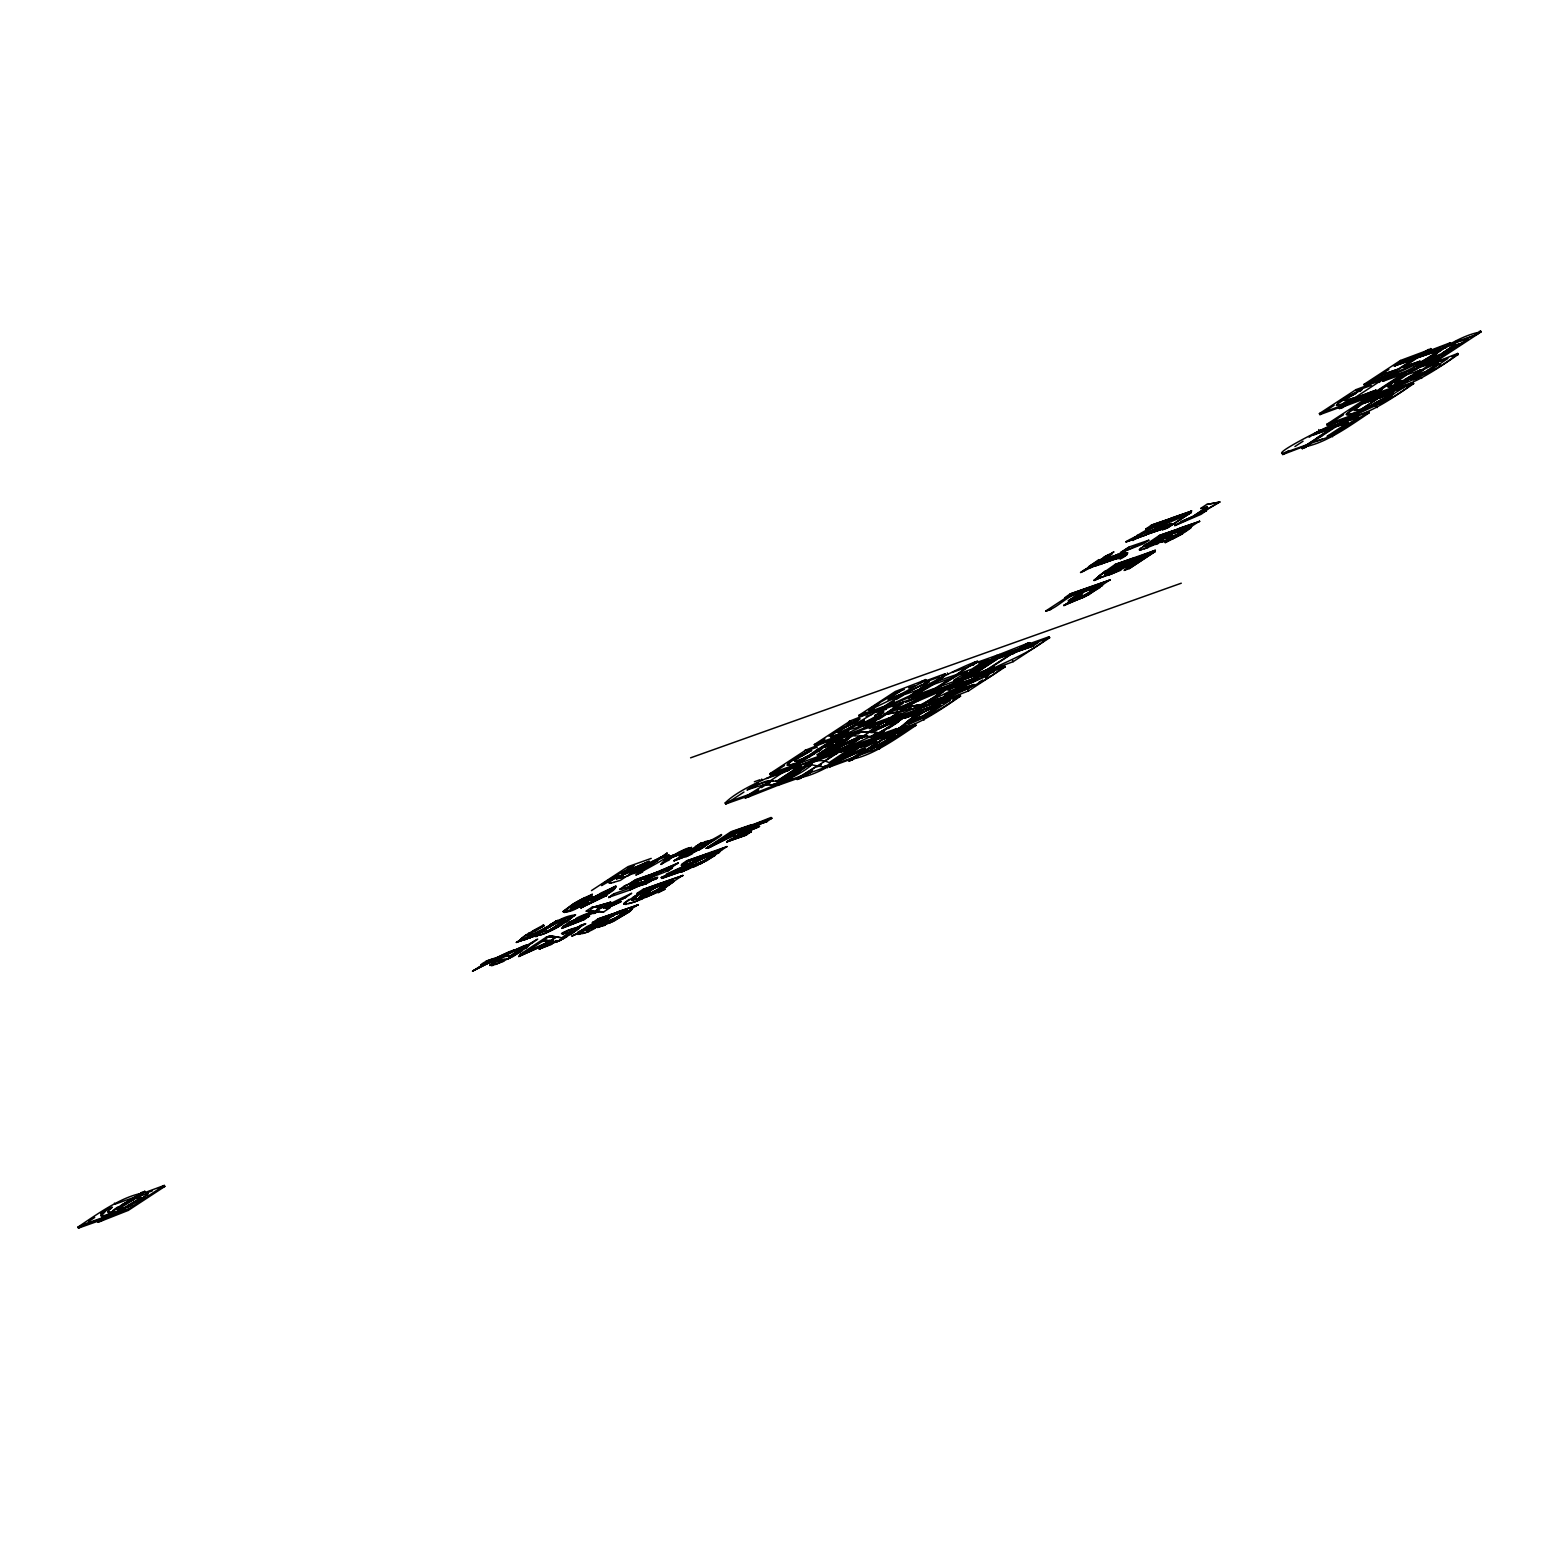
<?xml version="1.0" encoding="UTF-8"?>
<svg xmlns="http://www.w3.org/2000/svg" width="1559" height="1559" viewBox="0 0 1559 1559"><rect width="100%" height="100%" fill="white"/><g stroke="black" fill="none" stroke-linecap="round" stroke-linejoin="round"><path stroke-width="1.5" d="M661.094 864.485L670.078 857.08M623.951 913.438C623.522 912.288 611.81 923.98 605.009 923.415L608.068 919.498L595.85 927.02M1095.081 588.561L1092.196 591.563M616.331 886.72L607.464 893.97M883.7 711.508L882.823 713.281M883.68 712.307L882.102 711.313L875.164 715.289L876.216 715.6M572.289 917.569L568.84 917.062L559.72 920.336M595.48 927.02L597.993 924.078L595.596 926.611M863.9 750.035L863.335 752.023M663.121 882.336L682.9 875.534L663.121 882.336L639.268 897.302M639.19 898.042L640.32 896.25M895.918 730.197C886.097 739.668 918.894 711.04 920.395 712.385C887.87 733.061 922.616 718.641 932.068 711.859M108.214 1212.239L112.112 1211.947L113.164 1210.271M875.866 716.419L875.164 715.289M579.656 927.469L570.711 934.698M608.887 882.959L610.933 880.309M1139.434 549.918L1146.157 544.13M577.337 934.114L595.635 922.129M489.974 965.528L490.364 964.397M705.759 843.75L704.356 845.524M705.545 844.549L704.999 843.633L695.333 846.771L705.116 843.848M107.961 1211.85L108.467 1210.583M550.483 924.292L550.113 925.305L556.544 920.823L550.58 924.506M817.481 750.113L817.851 749.099L806.256 757.304L807.348 756.485M1105.662 573.303L1114.588 566.326L1155.258 550.191L1140.662 559.895M1102.817 584.703L1088.845 594.739L1063.862 605.555L1091.904 586.905L1098.296 584.878M1102.349 585.911L1102.252 584.294L1100.693 584.352M1354.381 409.588L1355.609 410.543L1361.903 408.926L1377.727 398.558L1362.956 403.567L1377.63 398.344M683.738 852.792L684.265 851.526L671.734 857.664A10.543 1.247 -27.4 0 0 668.694 860.412M1191.602 526.513L1182.346 533.919L1165.255 542.707L1183.573 531.015M1439.444 365.001L1440.087 363.968M584.82 902.856C577.629 907.533 586.281 901.16 584.352 903.908A16.077 1.91 -27.4 0 0 588.503 903.324L591.835 902.018M851.721 728.696L852.208 727.644L851.623 728.501A16.077 1.91 -27.4 0 0 855.774 727.917L866.901 723.181L882.725 713.087M564.709 911.002C568.723 914.49 583.729 904.551 589.166 900.537M564.806 911.197L564.631 912.541M117.256 1209.706L133.86 1199.592M565.332 920.317L563.734 922.226M148.086 1193.707L137.036 1202.164M147.345 1195.051L147.618 1193.2L145.825 1193.434M1098.004 577.122L1105.506 570.769M1346.372 414.382L1363.501 401.715L1413.662 383.67L1413.156 382.657L1389.965 390.9C1390.764 394.057 1396.747 387.334 1392.382 388.951L1348.535 417.676C1369.659 414.421 1394.896 396.278 1413.662 383.67M558.492 937.388L557.713 937.212M629.739 873.527L635.234 869.669M1095.996 563.656L1113.925 551.867L1090.521 565.391M567.963 911.119L563.091 911.43L573.127 903.947A19.351 2.3 -27.4 0 1 584.625 897.692L592.342 894.359L584.8 898.783A12.511 1.481 -27.4 0 0 574.433 904.532L570.828 908.079M563.189 911.625L573.244 904.142A19.351 2.3 -27.4 0 1 584.722 897.887M830.557 736.433L840.515 728.735M571.958 908.137L588.834 897.984L572.679 907.241M1088.416 567.398L1089.039 566.326M542.084 932.399L543.058 930.976L541.986 932.185L550.775 929.671L561.747 923.591M809.472 757.187L810.407 756.076M1142.377 533.431L1139.687 535.653L1140.642 536.354L1131.931 540.174L1137.329 535.244M1140.506 535.049L1140.642 536.354M838.099 732.535L841.802 729.32A12.511 1.481 -27.4 0 1 852.169 723.59L859.613 718.952L856.709 721.739M1094.223 580.006L1102.31 573.829M565.527 919.654L549.957 930.138L565.527 919.654L555.706 922.655L538.245 933.763M565.644 919.849L555.803 922.85L534.328 935.887M832.915 744.442L817.325 754.926L833.013 744.656L823.074 747.463L818.358 751.594M1160.286 541.908L1161.28 540.564L1160.364 542.435M1408.673 379.149L1409.667 377.804L1408.751 379.675M863.043 751.224L865.381 748.866L839.307 760.753L865.381 748.866M712.872 855.014L704.804 860.276M520.277 939.57L526.24 934.679M788.737 763.014L787.178 764.943L790.608 765.06M108.565 1210.778L109.987 1209.063M616.487 878.711L625.334 872.943M112.306 1211.421L117.432 1207.212M1094.145 590.198L1094.36 588.425L1086.097 590.705L1091.105 589.321M1140.779 547.95L1139.337 549.703L1140.935 550.035M681.556 854.566L679.061 857.177M679.705 856.632L683.621 852.598M1360.072 391.523L1362.313 389.107L1347.736 398.169M1182.618 532.204C1187.217 525.89 1161.611 536.842 1183.827 530.645M608.068 919.498L604.892 923.22L622.665 914.392M689.234 855.034L674.034 860.724L690.656 849.597L691.494 847.239M1415.143 375.622L1419.684 371.86M662.848 861.874L660.997 864.29L668.597 860.198A10.543 1.247 -27.4 0 1 671.617 857.469M588.932 898.179L591.582 895.509L573.303 905.019M609.277 882.082L617.871 875.71M579.285 928.365L563.247 938.849L539.278 949.022L551.944 944.228M624.321 903.304L637.553 894.379M673.546 881.556L663.296 888.552L664.894 889.234L641.821 898.919M720.122 851.643L706.89 860.587L688.396 869.006M718.504 853.377L719.81 850.415C715.581 849.187 690.091 863.608 696.386 860.003M985.775 677.97L987.49 676.45M985.873 678.165L987.899 675.554L985.502 675.378L987.295 675.417M490.481 964.592L495.119 960.773M1350.737 423.152L1345.631 427.01M572.66 906.013L574.53 904.727A12.511 1.481 -27.4 0 1 584.898 898.978L592.342 894.359M1106.111 572.543L1110.32 569.405M549.84 929.924L554.887 928.131L575.505 914.899C554.517 917.023 541.304 935.887 521.31 940.486M557.81 920.239L529.631 937.953M1089.156 566.541L1098.9 559.584M604.288 921.369L603.411 923.181M875.768 716.224L873.293 718.368M499.582 959.526L498.276 960.597A12.238 1.442 -27.4 0 0 499.211 961.416L504.902 959.526M765.664 785.405L768.217 783.436M1165.158 542.493L1180.436 533.47M1147.073 545.572L1148.184 544.364M1396.572 381.604L1395.149 383.339L1404.678 379.85L1420.6 369.814L1414.266 374.218M1395.441 382.812L1398.93 379.987M1098.939 575.875L1115.114 564.475L1134.796 557.459L1129.359 561.318M527.936 946.508L513.262 956.408L495.665 964.456M525.812 948.535L528.891 945.319A18.513 2.183 -27.4 0 0 524.038 945.865L512.385 951.068L504.804 956.31M833.558 733.315L830.85 736.959M651.954 864.446C697.165 830.343 627.575 884.148 632.311 871.676L652.071 864.66M919.44 689.448L929.067 681.439L919.44 689.448L899.582 696.269L878.574 710.066M1134.523 537.153L1131.97 539.433L1132.984 540.544M630.031 873.449C632.623 869.883 653.279 861.523 661.679 856.632M627.439 868.46C653.396 856.203 598.637 883.7 601.696 885.59C620.229 874.443 642.62 867.973 661.796 856.846M838.742 731.834L841.918 729.534A12.511 1.481 -27.4 0 1 852.266 723.785M929.164 681.634C898.51 696.795 894.067 698.432 929.067 681.439M110.104 1209.277C116.906 1204.133 101.257 1211.674 100.789 1215.085L104.745 1216.078M521.466 938.421L529.242 932.769M790.744 761.455L787.276 765.138L793.102 764.241M640.418 896.444L653.007 887.597L642.425 894.885M1391.291 383.572L1387.724 386.944L1400.878 382.773M1344.91 400.234L1347.619 397.974M821.69 748.944C817.637 752.646 785.775 769.659 791.991 767.184M594.115 897.321L591.718 899.017A9.412 1.111 -27.4 0 0 593.414 899.64L608.731 890.598L603.06 895.295L593.511 899.855A9.412 1.111 -27.4 0 1 591.816 899.231L601.053 892.976L615.863 886.233L596.883 898.939L606.665 895.47L596.785 898.744L615.863 886.233M861.503 722.109L859.087 723.824A9.412 1.111 -27.4 0 0 860.782 724.448L874.813 717.023M682.803 875.34L664.797 887.266L655.384 892.157L653.981 891.592L660.646 887.753L662.01 888.338L666.278 884.499M569.23 934.27L571.276 932.808L566.385 936.004M492.215 963.072L497.945 959.253M543.058 930.976L534.873 936.335L543.916 933.919A20.54 2.436 -27.4 0 0 558.025 927.02L570.263 919.089M566.677 921.876L572.484 916.458L560.149 919.907M629.134 899.368L624.204 903.109L623.892 904.201L626.27 904.395L623.795 904.006M664.68 888.045L673.644 881.77L673.254 880.328M534.64 931.035L544.149 925.559L529.125 934.387A13.115 1.559 -27.4 0 0 527.819 936.413L540.077 931.892L538.79 932.301M529.222 934.582L531.405 933.081M796.532 761.24L795.187 761.221A13.115 1.559 -27.4 0 1 796.493 759.175L798.676 757.674M704.259 845.329L700.244 848.213M969.912 671.598L971.627 670.117M1171.296 534.62L1166.658 538.167L1176.616 534.445M1171.413 534.815L1166.756 538.381L1169.094 538.167M1100.401 587.295L1083.914 597.039L1063.745 605.34M1416.507 374.335L1419.801 372.055M145.123 1196.63L126.961 1207.582L108.039 1214.987M767.047 784.528L770.165 782.17M650.064 891.027L647.862 892.566A9.919 1.169 -27.4 0 0 647.082 894.125L653.591 892.06M1358.591 406.431L1354.05 410.543L1357.519 410.329M1355.979 408.516L1362.956 403.567M917.452 715.815L915.23 717.354A9.919 1.169 -27.4 0 0 914.47 718.913L923.376 715.737M1185.483 531.658L1191.076 527.741L1191.057 526.065M566.755 909.599L569.912 907.163M881.01 714.451L870.935 721.018M606.587 919.791L602.943 923.084L614.382 918.621L627.556 910.3L614.168 914.821L606.704 920.005M1353.894 408.01L1346.274 414.168L1348.106 414.986L1356.116 412.726L1346.606 414.752M873.975 744.598L870.214 747.677L873.274 747.307M790.842 761.649L793.628 759.486M1099.446 575.622L1094.106 580.552L1102.778 576.694L1093.989 580.357M1148.301 544.559L1150.542 542.746M115.015 1209.141L130.118 1199.982L142.765 1194.623M1143.02 546.546L1159.389 535.458L1179.169 528.657L1159.389 535.458M101.666 1219.859L78.476 1228.102L77.95 1227.089C96.716 1214.48 121.972 1196.318 143.077 1193.083M591.485 890.579L628.024 866.648L651.214 858.405M748.885 795.753L725.695 803.996L725.169 802.982C739.804 787.899 776.031 774.726 789.789 767.963L770.068 780.903C763.696 778.896 729.787 801.053 758.161 782.715M793.453 766.541L770.263 774.804L769.737 773.79L806.276 749.84L806.783 750.853L817.325 747.112M852.208 727.644L835.078 738.284L814.831 745.592L814.305 744.578L850.824 720.648M877.97 712.19L881.634 709.793L881.108 708.78L859.399 716.399L858.873 715.386L895.392 691.455L923.669 680.581M1342.923 406.158L1319.927 414.616L1319.401 413.603L1355.921 389.672L1382.93 379.578M1427.479 351.477L1450.318 342.746L1450.825 343.76C1432.078 356.465 1407.972 373.692 1386.945 377.317L1364.476 385.424L1363.969 384.41L1400.489 360.48L1428.921 349.859M78.476 1228.102L84.556 1224.107M88.629 1221.457L94.709 1217.462M100.789 1213.467L108.916 1208.167M725.695 803.996L743.974 792.03M770.263 774.804L784.469 765.488M788.523 762.819L798.676 756.173M814.831 745.592L824.984 738.947M829.037 736.277L839.171 729.631M847.297 724.311L851.35 721.661M859.399 716.399L865.479 712.405M869.532 709.754L879.685 703.09M887.792 697.769L893.892 693.794M1319.927 414.616L1334.134 405.321M1340.214 401.326L1348.34 396.005M1364.476 385.424L1374.629 378.779M1380.728 374.784L1388.835 369.464M1394.915 365.469L1401.015 361.493L1400.489 360.48M497.769 957.284C514.977 954.186 488.747 957.401 480.718 964.885C490.559 964.495 499.835 954.985 509.598 956.505C565.664 922.265 522.577 947.716 509.501 956.31C501.745 953.309 495.996 962.76 487.986 962.215M905.233 692.839C893.171 698.646 880.367 704.785 869.065 710.397C866.005 708.488 920.765 680.991 894.827 693.248M1126.027 542.025L1145.709 535.029L1171.9 517.841L1191.68 511.04L1171.998 518.036L1145.709 535.029L1125.929 541.83C1137.407 534.133 1153.602 532.886 1164.125 522.265L1145.982 528.969L1164.125 522.265M1145.982 528.969L1151.419 525.13L1171.218 518.329L1151.419 525.13M1412.493 359.505L1394.253 365.995L1412.61 359.72L1398.209 369.152L1379.871 375.427L1374.317 379.071L1394.097 372.27L1420.385 355.277L1440.068 348.281L1420.385 355.277M1394.37 366.209L1399.807 362.37L1419.489 355.355L1428.57 349.391M516.399 942.318L536.179 935.517L516.399 942.318L555.14 922.831M1127.547 552.899L1122.032 556.524L1101.999 563.637L1122.129 556.719L1127.547 552.899C1113.009 553.601 1058.951 585.56 1089.936 566.502M1091.768 565.293L1095.47 562.877M1111.431 553.893L1097.439 561.864L1106.617 555.842L1111.528 554.088L1102.33 560.11L1117.121 554.848L1102.232 559.915L1111.684 554.283M1345.709 398.909L1349.392 396.493M516.497 942.532L521.096 939.239M1082.648 571.549L1090.033 566.716M622.509 873.508C665.771 855.696 597.428 887.149 632.642 866.609M923.474 680.367C926.455 681.205 862.205 715.445 900.011 691.397M1082.55 571.335C1093.853 564.339 1107.221 561.591 1118.037 554.205C1143.565 548.593 1105.74 566.599 1127.176 554.38M108.078 1216.039C105.7 1219.723 91.299 1224.984 101.199 1219.099M591.894 897.263L593.355 896.971L584.722 902.076M757.577 790.452C756.836 792.245 737.407 802.359 748.417 794.993M792.985 765.8L789.283 767.924L789.809 768.938M804.619 750.542L834.338 738.771L834.864 739.765M837.553 736.608L833.831 738.732L835.838 739.434M879.257 710.027L844.218 730.664M849.187 721.33L877.678 710.008L878.204 711.021M878.399 709.52L882.102 707.396M1350.25 402.086C1348.009 405.574 1332.497 411.849 1342.65 405.632M1387.666 377.161C1376.149 382.189 1393.083 375.544 1389.517 375.914M97.476 1221.223L142.551 1192.07M576.148 907.396L596.961 895.451L571.822 909.365M744.715 797.117L764.904 784.528L771.471 785.132L775.68 783.631L801.384 766.794L796.454 768.548L776.967 781.312L770.536 780.845L773.283 780.65M817.949 749.294L834.338 738.771M860.626 721.564L848.096 729.047L838.099 732.672M1095.061 566.112L1107.514 560.032L1127.644 553.094M1338.928 407.756L1350.386 400.877L1370.4 393.764L1376.032 390.335L1370.517 393.959L1350.386 400.877M1346.06 400.682L1355.122 397.545L1384.002 378.584L1384.528 379.597M1420.015 361.142L1403.217 367.125L1420.113 361.357C1417.228 363.228 1377.747 379.948 1386.204 377.804M99.698 1220.444L127.78 1209.355L164.299 1185.425L164.825 1186.438L128.306 1210.369L100.224 1221.457L99.698 1220.444L101.452 1221.009M140.193 1194.915L144.773 1191.29L145.279 1192.304M746.917 796.337L774.998 785.249L811.518 761.318L812.044 762.332L775.525 786.262L747.443 797.351L746.917 796.337L748.69 796.902M755.374 787.022L764.495 784.84L770.633 781.04M791.29 768.626L787.276 770.555L796.376 764.3L819.566 756.057L856.086 732.126L856.612 733.12L833.422 741.382L832.896 740.369L856.086 732.126M796.902 762.546L813.798 752.783M825.296 745.241L842.873 739.707L825.296 745.241L811.421 754.264M831.668 740.817C851.838 730.353 881.459 719.966 900.634 702.914L901.16 703.927M832.311 736.608L847.394 730.508L864.446 720.453L861.503 721.505M876.275 711.878C898.88 699.367 924.974 691.631 945.222 673.722L945.748 674.735M920.96 682.939L925.676 679.568L926.202 680.581M1089.41 567.768L1101.317 564.124L1107.631 560.227M1400.177 376.947L1369.737 396.882L1341.305 407.503L1346.041 404.132L1369.211 395.869L1405.75 371.938L1406.276 372.952L1383.086 381.214L1382.56 380.201L1405.75 371.938M1357.324 391.699C1306.793 421.203 1361.709 394.914 1376.032 390.335M1381.332 380.63C1401.385 370.165 1431.22 359.798 1450.318 342.746M1426.056 351.983L1430.772 348.592L1431.298 349.606M98.003 1222.237L103.518 1218.592M139.258 1194.935L144.773 1191.29M745.241 798.13L750.736 794.486M786.477 770.828L795.304 765.274M848.778 730.645L830.889 741.382M879.997 709.559L883.641 707.162M1339.454 408.77L1344.969 405.106M1424.205 353.23L1427.849 350.833M489.877 965.333L514.158 949.957L510.183 951.38A42.463 5.028 -27.4 0 0 478.691 967.243L472.533 971.121L497.029 958.571M557.888 921.252L549.275 926.903L551.068 925.89M613.895 882.238L620.346 880.387L626.055 876.626L616.39 878.496L631.785 869.844M627.049 875.944L657.333 860.802L627.147 876.139L638.644 868.382L637.319 868.675M628.413 871.13L649.265 861.425L625.432 871.773M761.474 787.626L771.452 781.078M786.652 771.374L790.296 768.977M794.778 766.073L794.155 765.099L794.778 766.073L810.427 755.784M818.378 750.561L826.095 745.553M839.346 736.861C836.774 736.062 848.486 733.529 848.038 730.879M864.349 720.239L859.204 724.019A9.412 1.111 -27.4 0 0 860.899 724.643L870.331 719.907M896.133 699.621L903.07 695.353M1120.414 552.646L1129.008 547.014L1148.808 540.213L1120.531 552.86L1143.254 543.857L1148.808 540.213M1396.591 371.724L1384.977 378.233M1403.314 367.339L1417.599 357.693L1434.514 351.925L1439.951 348.086M100.224 1221.457L107.844 1216.429M534.873 936.335L543.156 931.191M530.411 935.712L541.655 931.951L530.411 935.712L549.392 927.098L558.005 921.466M586.457 904.045L580.981 907.903L586.574 904.239L581.507 906.052L585.151 903.655M603.879 892.625L591.933 900.459C625.997 880.543 563.715 912.658 615.98 886.428M627.147 876.139L645.017 865.362L668.792 854.858C671.948 856.612 616.662 884.167 642.698 871.949M747.443 797.351L758.707 789.945M800.663 762.448L792.011 768.158L791.485 767.145M884.791 707.357L884.167 706.383L884.694 707.396L894.535 700.946M1120.531 552.86L1129.125 547.228M1341.675 407.971L1352.744 400.702M1395.597 372.601L1386.224 378.779L1385.698 377.765M852.559 735.79C835.312 747.891 812.044 763.384 792.713 766.697M833.422 741.382L837.086 738.985L835.078 738.284M836.559 738.947L864.641 727.878L899.134 705.272M943.702 676.06C929.749 690.851 894.067 703.07 881.127 709.754M1383.086 381.214L1386.731 378.818M580.883 907.708L606.548 895.256M580.981 907.903L606.665 895.47M775.739 780.533L776.869 781.098L796.357 768.334L801.287 766.58M637.514 873.8L657.235 860.607M1162.468 529.807L1167.36 528.053L1191.349 512.346L1167.262 527.858L1162.351 529.592L1171.589 523.551L1154.927 530.079L1172.953 518.27L1164.709 521.232M1171.686 523.746L1156.914 529.008C1167.418 521.856 1180.26 518.835 1191.349 512.346M533.899 941.792L508.312 958.824L497.535 959.74L503.148 959.623M817.228 754.731L822.275 752.939L842.776 739.492M1166.19 527.741L1146.391 534.542L1166.19 527.741L1171.627 523.902M1186.126 514.684L1169.211 520.453L1186.126 514.684L1191.583 510.826M549.957 930.138L555.004 928.346L575.505 914.899M817.325 754.926L822.372 753.133L842.873 739.707M800.858 777.259L777.668 785.502L777.142 784.489L813.662 760.558L840.827 750.697M845.056 747.579L822.236 756.31L821.71 755.297L858.229 731.346L886.779 721.018M944.773 683.349L888.006 719.44L889.78 720.024L889.254 719.011L866.785 727.098L866.258 726.085L902.797 702.154L929.963 692.293M933.607 691.3L933.081 690.286L911.352 697.906L910.826 696.892C901.959 695.197 996.474 649.518 972.309 665.284M1305.585 445.816L1282.765 454.526L1282.239 453.513C1273.372 451.818 1367.886 406.158 1343.702 421.904M1350.308 418.241L1349.782 417.227L1327.313 425.334L1326.806 424.321L1363.326 400.39L1390.492 390.529M1391.934 390.315L1391.408 389.302L1371.881 396.122L1371.355 395.109L1407.894 371.178L1435.059 361.337M1415.923 365.917L1439.113 357.674L1439.639 358.667L1416.449 366.93L1415.923 365.917C1434.689 353.308 1459.945 335.146 1481.05 331.911L1437.223 360.636L1436.696 359.622L1449.383 351.34L1423.036 362.701L1449.383 351.34M777.668 785.502L793.901 774.862M797.955 772.212L808.108 765.566M822.236 756.31L834.396 748.32M838.469 745.67L848.603 739.024M866.785 727.098L874.911 721.778M878.964 719.128L889.117 712.482M897.224 707.162L903.324 703.167L902.797 702.154M911.352 697.906L929.612 685.941M937.738 680.62L943.819 676.625M1282.765 454.526L1288.845 450.551M1294.925 446.556L1303.051 441.236M1309.131 437.241L1317.258 431.921M1327.313 425.334L1343.566 414.694M1349.646 410.699L1357.753 405.379M1371.881 396.122L1382.034 389.477M1390.141 384.157L1396.24 380.182M1416.449 366.93L1422.529 362.935M1430.655 357.615L1436.735 353.64M1444.862 348.32L1452.969 342.999M524.701 952.88L519.576 954.712L546.293 937.193L550.288 935.79L561.747 937.836C584.82 920.239 591.972 923.064 580.026 925.598M568.684 922.538L593.57 911.255L568.684 922.538L562.565 926.806L631.687 893.268L625.549 897.575L603.391 907.572L625.549 897.575M593.472 911.06L586.203 911.06L592.401 907.007L600.761 907.669L592.401 907.007M651.759 874.209L678.204 863.062L629.641 884.888L638.157 882.901L632.623 886.525L619.683 889.39L624.399 886.019L650.824 874.872L624.399 886.019M663.9 860.412L669.337 856.573L689.136 849.772L683.466 853.202L663.783 860.217C683.719 852.968 703.772 845.056 721.33 834.533C725.948 835.429 666.375 866.317 692.177 853.903M787.042 779.714C800.8 773.556 812.492 754.322 829.115 762.643L847.394 750.386L852.5 748.573L827.049 765.527L823.016 766.97L811.713 764.826C798.422 776.616 773.693 784.742 792.186 777.883M829.934 751.613L861.016 737.134L829.934 751.613L836.053 747.326L860.938 736.062L836.053 747.326M886.311 720.277L868.032 732.262L859.769 731.795L853.572 735.848L860.938 736.062M887.052 714.178L900.108 711.528L886.954 713.983L918.095 699.465L931.23 691.533M975.427 661.873L956.505 674.579L936.725 681.38L931.269 685.219L950.951 678.204L930.411 691.3M1070.078 593.979L1064.641 597.818L1082.823 591.348L1068.149 600.956L1089.877 587.178L1070.078 593.979L1089.76 586.983M1174.765 525.656L1201.093 514.295L1206.471 510.514L1174.668 525.461L1193.181 516.204L1207.29 506.948L1193.278 516.399L1180.514 521.622M1207.29 506.948L1200.722 508.39L1206.627 504.512L1219.781 502.056L1199.709 513.652L1219.684 501.842M1313.009 435.058L1331.191 428.589L1312.912 434.864C1322.558 427.4 1337.252 427.185 1346.84 418.494M1436.482 361.103L1435.956 360.09L1427.557 365.897C1424.965 360.947 1368.256 396.298 1396.474 384.547C1423.367 372.64 1389.459 386.067 1391.427 390.276M1423.153 362.896L1428.882 358.862L1441.666 353.64L1455.677 344.188L1441.666 353.64M1480.524 330.898C1482.862 334.698 1429.057 350.853 1455.775 344.403M614.207 893.677L608.751 897.536L614.207 893.677L634.24 886.564M629.953 883.368L635.468 879.744L655.598 872.826L635.585 879.958L630.05 883.563L650.084 876.45L655.832 872.65L672.397 867.681L668.032 870.799L672.514 867.876M518.757 956.602L548.008 943.331L518.66 956.408L549.996 941.071M550.035 940.35L541.772 941.246L547.911 937.232L558.083 936.725L547.911 937.232M589.36 915.971L584.567 919.362L561.766 928.423L567.028 924.701L589.458 916.166L567.028 924.701M592.42 911.547C558.785 924.039 584.839 918.27 597.35 910.963M590.686 909.462L594.037 907.007L610.699 902.252L594.037 907.007M812.22 764.046L809.257 766.248M857.957 734.055L861.406 731.814M1079.763 593.453C1066.531 595.226 1057.937 608.283 1045.68 611.07L1070.331 594.914L1090.111 588.113L1070.331 594.914M1144.189 546.78L1148.964 543.37L1175.369 532.243L1148.964 543.37M1314.919 434.63L1318.7 432.155M519.673 954.926L524.798 953.095L544.344 940.019L555.53 941.967L559.681 940.72L585.132 923.785M1150.639 542.941C1156.486 535.692 1192.966 526.201 1158.785 537.329M1399.027 380.201L1407.173 374.589L1420.697 370.009M1459.01 343.467L1448.097 350.892L1468.052 339.102M812.492 770.263C811.187 772.095 788.796 784.508 800.391 776.518M844.939 747.307L841.236 749.431L841.763 750.444M889.975 718.855L889.448 717.842L886.136 721.018M930.372 691.027L934.075 688.903M1172.212 532.554L1162.332 539.239M1305.468 445.543L1301.765 447.667L1302.291 448.68L1338.382 425.139L1329.632 428.257M1316.537 438.196L1331.094 428.394M1350.036 416.331C1338.557 424.145 1360.383 412.511 1361.962 409.978M1390.901 389.263L1394.603 387.139M1439.113 357.674L1435.781 360.85M593.648 912.346L600.663 907.474M650.727 874.677L629.641 884.888L638.157 882.901M796.668 778.623L817.072 765.937M860.919 736.939L842.464 749.002L843.244 750.132L843.945 748.69M899.991 711.333L887.032 719.79L887.812 720.94M905.526 707.708L912.561 703.09L897.029 709.676L905.643 707.903L897.029 709.676M1106.013 573.4C1127.001 567.495 1102.427 578.525 1098.218 577.512M1179.072 528.462L1152.393 545.338M1317.94 437.475L1302.993 447.219L1303.519 448.232M1355.999 412.531L1347.97 418.689M1391.408 389.302L1383.281 394.914L1363.501 401.715M549.703 941.129L556.407 936.978M619.683 889.39C618.241 889.156 688.24 871.033 638.703 882.784M861.991 745.163C843.965 757.46 819.157 774.765 798.89 777.844L859.399 739.005M889.039 720.492L887.285 719.927L843.614 749.177L853.358 743.487M939.882 686.778L932.75 690.793L976.402 661.523C981.956 661.386 970.653 664.212 973.186 664.952M1068.85 601.189L1090.54 586.71L1110.339 579.89L1090.657 586.905M1126.631 566.034L1144.696 555.608L1130.178 564.572L1101.862 577.083M1156.72 543.389L1179.851 528.189L1199.631 521.388L1179.851 528.189M1349.568 418.728L1347.814 418.163L1303.987 446.868C1325.092 443.633 1350.347 425.471 1369.114 412.862L1368.588 411.849L1345.398 420.112L1345.924 421.125M1407.309 380.493L1393.278 389.009L1436.93 359.759L1438.704 360.324L1438.178 359.311M1449.48 351.535L1462.673 342.902M797.195 779.636L803.781 775.018L826.972 766.755L863.491 742.825L864.017 743.838L840.827 752.081L840.301 751.087L863.491 742.825M838.45 752.334C858.288 740.311 888.786 731.561 908.059 713.632L908.585 714.646M947.054 689.429L953.134 685.434L952.607 684.42C932.321 701.881 902.914 712.599 881.42 723.103M929.943 693.697L929.417 692.683L937.466 687.402L960.656 679.159L997.175 655.228L997.702 656.242L987.549 662.887M977.649 661.074L972.251 665.011M1302.291 448.68L1308.858 444.042L1332.049 435.799L1368.588 411.849M1343.644 421.632C1365.723 407.951 1392.928 401.111 1413.156 382.657M1388.114 392.166C1407.719 380.201 1438.645 371.354 1457.704 353.445L1458.23 354.458C1439.21 367.339 1414.5 384.937 1393.103 388.464M1440.711 357.693L1432.507 362.701M1455.073 342.239L1476.159 334.737L1480.875 331.365M539.278 949.022L556.914 940.779M548.008 943.331L551.944 940.486M572.192 931.444C547.287 938.557 573.069 927.41 578.876 927.176L579.773 927.683M597.311 907.806L605.847 905.428L610.602 902.037M608.653 897.321L628.784 890.403L638.742 884.888M641.256 882.199C612.434 894.242 689.643 866.395 641.353 882.394M644.51 880.056L657.879 873.703L644.51 880.056L668.032 870.799M695.333 846.771L700.848 843.146L713.593 839.989L699.075 850.103M817.267 766.853L821.32 763.968M866.59 734.542L861.016 738.187L866.785 735.575M886.33 721.252L894.535 716.263M907.611 707.689L901.609 711.352M917.355 701.043L921.038 698.627M946.43 681.985L956.096 675.651M1116.946 570.497L1135.439 558.141L1117.043 570.691C1118.212 566.833 1172.524 545.786 1131.405 561.727M1146.255 546.137L1157.226 544.13L1160.753 541.538M1169.893 535.828C1125.968 555.433 1176.87 531.054 1189.595 526.338M1380.046 398.071L1383.807 395.382L1380.183 396.746M1396.396 387.412C1393.804 386.418 1408.03 382.033 1409.141 378.798M1430.48 368.626C1453.514 354.575 1411.012 374.569 1411.051 377.804L1410.953 377.609M539.395 949.217L545.007 945.261M562.682 933.958L568.314 930.255L578.993 927.371M597.487 911.645L593.628 913.399L597.467 911.158M657.216 877.62L630.05 889.819L638.839 885.083M674.131 860.919L683.797 855.813M695.431 846.966L700.848 843.146M799.416 778.857L810.485 772.601M888.533 720.453L901.57 712.97M956.895 675.632L946.956 681.868M1063.862 605.555L1081.965 595.168L1076.977 596.941M1086.194 590.9L1098.393 585.093M1175.116 532.652L1184.099 527.78M1304.493 447.881L1310.846 443.711M1344.676 421.554C1342.669 419.897 1347.249 422.586 1348.34 419.157M1349.061 418.689L1359.935 411.537M1411.343 377.843L1423.484 369.892M840.827 752.081L844.471 749.704M902.486 718.621L872.046 738.576L844.881 748.417M889.78 720.024L916.614 709.364L943 692.079M983.495 665.537C969.269 676.08 948.262 687.636 932.574 690.247M1438.704 360.324L1435.04 362.721L1445.583 358.96M1092.08 591.368L1074.58 600.001L1081.849 594.973M1074.58 600.001L1081.965 595.168M686.993 855.755C725.364 833.558 655.521 865.459 698.744 847.765M978.721 662.984L988.815 659.535L959.545 678.711C936.335 687.5 992.908 660.451 951.731 677.931M957.284 674.287L971.783 669.142L983.612 661.367M1179.286 533.178L1189.03 526.572L1176.714 534.659M1358.61 416.935L1338.928 423.951L1358.727 417.149L1332.458 434.357L1327.294 436.189L1348.009 422.625L1336.219 426.562L1347.892 422.411M1385.133 398.247L1393.083 392.849L1371.608 404.833M1437.398 363.832L1427.654 370.418M1144.325 556.894L1124.078 570.438L1129.242 568.606L1155.141 551.613L1135.361 558.414M1374.492 406.353L1384.567 399.474M594.895 911.762L603.742 911.859L609.92 907.806L603.489 907.767M646.283 883.972C614.909 888.961 645.777 887.422 652.188 879.841M672.182 867.018L646.225 877.853L672.182 867.018L678.087 862.868M871.111 736.647L862.166 736.355L871.111 736.647L877.288 732.613L870.76 732.36L892.917 722.363L870.877 732.574M892.917 722.363L899.075 718.056L868.48 732.496M913.671 708.76L900.517 711.216L913.671 708.76L919.557 704.649L906.071 707.591L919.557 704.649M913.691 702.856L939.551 691.806L945.475 687.655L919.147 699.017L945.475 687.655M1087.948 589.536L1099.621 585.366L1078.906 598.948L1084.07 597.116L1110.222 579.695M1160.266 542.24L1178.058 535.068L1199.534 521.174M1435.722 366.696L1447.921 358.414L1428.336 365.624M606.178 908.371L620.833 901.745L606.276 908.566M936.803 694.418L939.882 692.683M1155.044 551.418L1129.242 568.606M1379.501 404.327L1391.466 396.493M630.05 889.819L657.313 877.834M852.617 758.531L829.622 767.009L829.096 765.995L865.635 742.065L892.644 731.951M937.173 703.85L960.013 695.139L960.539 696.152C941.792 708.838 917.666 726.085 896.639 729.709L874.19 737.816L873.664 736.803C892.43 724.194 917.686 706.032 938.791 702.797M985.561 672.806L983.807 672.241L939.98 700.946L941.733 701.531L941.207 700.517L918.758 708.604L918.232 707.591C936.978 694.905 961.104 677.658 982.112 674.034M983.359 673.585L982.833 672.572L963.306 679.412L962.78 678.399L999.319 654.468L1027.4 643.38L1026.679 644.822M572.036 936.16L598.11 924.273L571.919 935.965L609.257 916.809L592.323 922.597L609.16 916.614M592.42 922.811L597.876 918.972L617.656 912.171L597.876 918.972M653.007 887.597L637.105 893.268L642.659 889.624L662.341 882.608L642.659 889.624M679.373 869.415C705.214 860.022 659.379 879.568 661.191 877.464L696.308 860.626L666.453 874.014M686.798 860.958L706.48 853.962L686.701 860.763L681.478 864.446L726.962 846.673L707.162 853.475M706.13 848.291L730.996 831.726L750.795 824.925L730.742 833.734L711.333 846.44L706.13 848.291L730.645 833.519L771.14 817.442L765.703 821.281L745.904 828.082L765.703 821.281M829.622 767.009L845.446 756.739L876.626 741.616L859.691 747.404L876.528 741.402M851.955 752.393L858.035 748.398M859.788 747.599C869.571 741.11 885.726 736.062 894.223 731.989M874.19 737.816L884.343 731.171M888.396 728.501L898.549 721.856M920.395 712.385L904.473 718.056C914.061 710.612 928.716 710.397 938.265 701.784M918.758 708.604L924.838 704.629M928.677 702.466L948.359 695.47L928.677 702.466L939.044 695.314M947.17 689.994L954.069 685.551L973.751 678.555L982.833 672.572M963.306 679.412L998.364 656.534L1018.066 649.518L1027.4 643.38M661.718 878.477L681.4 871.481L661.62 878.282L667.194 874.618L692.177 864.427L667.194 874.618M695.762 860.1L700.049 859.262L696.016 861.913L681.341 865.362L687.11 861.562L706.909 854.761M735.809 835.566L733.295 835.546L707.65 848.115L744.15 829.213L714.022 843.945M744.15 829.213L727.39 835.176L732.944 831.532L752.724 824.73M948.807 690.364L952.568 687.636M978.604 671.052L998.013 658.327L1012.512 653.163L998.111 658.522L978.701 671.247L973.401 672.884L978.701 671.247M856.281 756.134C864.271 753.387 839.58 766.287 852.344 758.025M896.912 728.813L893.19 730.937L893.716 731.951M941.461 699.621L937.933 702.271M982.852 673.546L982.326 672.533L986.029 670.409M595.499 926.416L617.559 911.957M639.326 898.198L662.341 882.608M679.471 869.63L676.957 870.312L696.21 860.432M706.383 853.747L701.18 857.45M848.642 760.149L862.868 751.204M948.262 695.256L939.005 701.297L939.531 702.31L955.648 691.767M945.728 694.573L958.142 689.039L946.099 694.301M968.451 682.043L948.749 689.039L968.548 682.238L933.938 699.017M982.326 672.533L1012.512 653.163M618.338 911.684L638.118 904.883L618.338 911.684L595.402 926.709M661.308 877.678L706.636 859.711L701.453 863.374L681.673 870.175L701.453 863.374M677.054 870.507L711.021 853.903L697.38 859.886M915.971 725.344L892.781 733.607L892.255 732.594L915.445 724.331L915.971 725.344C897.204 737.953 871.949 756.115 850.844 759.35L894.963 731.522M937.349 704.395L940.993 701.998L940.486 700.985L895.568 730.684M984.528 671.754L1028.375 643.029C1032.74 641.412 1026.738 648.154 1025.958 644.978L1049.129 636.735L1049.655 637.748L1013.136 661.679L984.703 672.299L994.018 666.589M658.132 886.019C695.47 872.787 653.728 885.668 647.959 892.761A9.919 1.169 -27.4 0 0 647.199 894.32M849.168 761.162L855.735 756.524L878.925 748.262L915.445 724.331M873.157 747.092C904.571 734.523 900.108 724.838 870.779 747.989M960.013 695.139C940.116 712.833 911.45 722.031 890.247 733.587M925.52 710.807C962.858 697.594 921.116 710.456 915.347 717.549A9.919 1.169 -27.4 0 0 914.568 719.108L920.96 716.867M941.733 701.531L968.568 690.871L1005.107 666.94L1004.581 665.927C984.976 683.446 956.388 692.605 935.653 704.103M981.585 674.404C1003.197 662.146 1029.447 654.293 1049.129 636.735M1024.088 646.244L1029.603 642.6M582.092 933.529C584.8 933.88 599.786 926.455 594.681 927.547M607.971 917.978L619.352 912.132L613.681 913.944M626.172 904.181L635.215 901.745L645.348 896.035M636.793 896.211L631.512 900.167L641.002 897.945L631.609 900.361L639.541 894.457L669.162 881.283M684.167 870.935C672.884 875.768 694.242 864.31 682.413 869.376M681.069 870L692.06 864.212M726.65 841.802L731.639 838.528L751.438 831.726L726.65 841.802L746.43 834.981L726.747 841.996M744.968 831.376L746.625 831.122L741.051 832.35L745.183 829.914L759.564 826.387L733.821 837.358L752.627 824.536M859.925 754.225L880.932 740.739M898.608 729.125C896.815 727.215 901.823 730.43 902.486 726.338M928.053 709.832L931.931 707.279M967.418 684.05L969.289 682.842M970.945 681.985L974.687 679.276M987.743 670.721C985.834 669.123 992.362 670.604 993.629 666.882M1012.609 654.176L1020.112 649.538M608.185 919.693L597.019 926.728M637.592 900.849C633.051 899.738 657.274 893.463 653.884 891.378M665.557 884.635L658.736 886.292L664.563 882.472M680.562 872.261L701.823 862.03M709.326 853.416L703.46 856.982L708.585 855.54M733.821 837.358L746.625 831.122M747.268 828.55L766.95 821.554L747.268 828.55L752.256 825.296L771.939 818.28L733.042 831.746M851.37 760.363L862.595 752.978M883.505 739.278L889.468 735.38M899.582 728.774L898.958 727.8L899.485 728.813L904.98 725.637M909.326 722.363L916.828 717.452M944.15 699.562L943.526 698.588L944.052 699.601L947.833 696.873M953.738 693.268L957.557 690.754M892.781 733.607L896.444 731.21M627.439 910.105L617.111 917.062M672.241 880.757L658.658 889.585L649.674 893.424M894.827 734.893L876.801 745.611M939.609 705.564L925.929 714.178M672.338 880.952L658.561 889.371M939.707 705.759L923.279 715.542M638.021 904.688L615.591 919.147L596.922 926.903M721.544 850.22L691.845 863.511L721.544 850.22L726.845 846.479M905.389 729.476L885.707 736.472L905.506 729.67L882.959 743.935L864.446 752.412M950.172 700.127L930.489 707.143L950.288 700.342L932.185 712.054M968.841 688.182L949.041 694.983L968.841 688.182L974.024 684.518L954.322 691.514L974.024 684.518M988.932 675.008L959.233 688.318L994.33 671.461L974.55 678.262L994.233 671.266M1033.071 646.089L1013.292 652.89L1033.071 646.089L1038.528 642.25L1018.845 649.246L1038.528 642.25M746.43 834.981L751.321 831.512M766.95 821.554L771.841 818.085M793.726 759.681L796.63 757.557M1435.605 366.482L1426.446 372.309M1187.217 529.242L1169.991 538.888M836.93 731.268L840.613 728.949A19.351 2.3 -27.4 0 1 852.11 722.694L855.949 720.862M798.773 757.869L811.537 750.366L802.028 755.823M1393.804 393.881L1384.08 400M1430.714 371.159L1433.871 368.918M1145.417 556.641L1135.693 562.76M892.372 738.011L870.877 749.489M625.003 913.204L611.128 921.213M614.441 878.146L617.988 875.924M666.453 859.633L673.975 854.819M522.187 950.756L508.195 958.629M669.649 883.953L655.482 892.372L639.58 898.159M561.649 923.396L550.658 929.456M978.526 682.725L982.599 680.172M978.623 682.92L982.696 680.387M715.23 855.384L702.213 862.751M1104.493 573.829L1129.768 562.117L1104.61 574.024M1142.494 533.646L1151.555 528.618M513.515 955.102L521.408 949.45L515.737 950.581A12.277 1.462 -27.4 0 0 507.221 954.751L504.473 956.583M616.857 876.938L633.129 870.799M796.727 757.771L810.544 749.782L811.635 750.561M529.358 932.964L544.149 925.559L543.175 924.974M573.4 905.214L591.582 895.509M1410.622 376.265L1404.562 379.655M1162.235 539.024L1147.112 546.001M885.376 743.76L889.429 741.402M1425.101 371.899L1427.557 370.224M1182.229 533.704L1171.822 539.356M472.533 971.121L497.126 958.785M1430.831 369.502L1418.495 376.323L1408.634 379.48M875.262 715.484L883.29 711.45M595.46 900.128C599.182 897.731 618.67 889.975 614.733 886.506L607.776 890.501L615.902 886.662M549.392 927.098L551.165 926.085A12.219 1.442 -27.4 0 1 559.7 921.934M562.487 924.214L557.927 926.826A20.54 2.436 -27.4 0 1 543.818 933.705L539.784 935.283M1103.753 572.952L1127.488 561.474M1103.85 573.147L1113.223 568.022M121.388 1205.029L130.235 1200.177M799.806 755.901L810.544 749.782M814.324 753.835L805.613 758.57M532.418 931.113L543.273 925.189M1409.667 377.804L1407.387 379.09M1161.28 540.564L1159.116 542.045L1161.377 540.759M931.951 712.638L930.781 713.554L932.165 713.827M633.305 897.029L663.978 882.901L642.211 892.216M1145.222 531.95L1148.281 530.274M674.423 855.988L684.362 851.721M563.345 937.68L566.287 935.809M1132.867 540.349L1140.525 536.14M509.189 957.46L521.31 949.236L518.095 949.665M584.625 901.881L570.73 907.864M1135.595 562.565L1111.937 573.673M599.436 898.179L603.45 896.016M566.911 936.628L555.55 942.357M653.981 891.592L660.646 887.753M1159.039 540.895L1153.66 543.623M902.622 694.457L900.498 695.587L902.719 694.671M927.176 716.497L930.509 714.704M927.274 716.692L930.606 714.918M674.073 855.034C676.606 853.046 694.651 843.692 690.656 849.597M1351.809 395.655L1355.765 393.57M128.637 1205.399L140.368 1198.072A11.965 1.423 -27.4 0 0 139.433 1197.273L137.543 1197.877M1425.004 371.705L1415.026 375.407M1381.8 399.864L1375.019 403.274M1088.396 593.609L1074.482 599.806M697.555 849.499L679.685 857.275M697.672 849.694L687.753 854.098M927.293 714.587L914.782 720.57L906.461 722.635M848.096 725.598L855.56 721.856M503.538 955.784L506.422 954.537L503.635 955.998M614.265 918.426L605.788 922.304M1103.908 557.031L1108.936 554.439M126.864 1207.387L131.93 1204.776M512.502 951.282L524.155 946.06A18.513 2.183 -27.4 0 1 528.988 945.514M843.516 732.204L847.394 730.508M625.334 871.559L649.168 861.211M1378.994 402.475L1356.895 412.453M1125.656 567.69L1130.606 565.235M585.619 902.408L574.803 907.416M585.716 902.603L577.122 906.52M866.804 722.967L859.106 726.611M876.762 747.95L881.03 745.826M609.394 923.142L628.589 912.327A22.235 2.631 -27.4 0 0 631.921 908.878L630.05 908.702M677.99 852.929L690.286 847.687M125.733 1206.822L140.485 1198.267A11.965 1.423 -27.4 0 0 139.53 1197.487C135.691 1196.864 106.012 1214.11 123.122 1208.244M1137.446 535.439A19.546 2.319 -27.4 0 1 1150.561 527.975L1160.032 523.239M1150.561 527.975L1160.13 523.434M741.636 831.454L743.39 830.596L742.084 831.454M707.747 848.31L733.295 835.546M851.993 723.844L855.657 722.051M655.657 892.664L646.381 896.99M1422.159 374.296L1409.843 379.402M580.669 906.071L566.229 912.054M804.21 757.674L808.439 755.647M595.382 896.971L603.996 892.839M530.508 935.907L549.489 926.806M851.993 722.499L859.73 719.147M818.572 766.326L820.658 765.333M818.67 766.521L820.775 765.527M580.611 904.064L571.646 907.767M689.136 854.819L703.401 847.355L713.476 839.775L704.96 841.685M553.406 940.74L549.898 942.045L551.301 941.733M1111.586 554.069L1095.88 563.462L1106.734 560.305M1172.29 536.627L1174.336 535.653M498.666 957.811L506.324 954.342M498.763 958.005L506.422 954.537M806.256 757.304L796.435 761.026M653.007 861.328L668.792 854.858M1362.41 389.302C1359.818 390.159 1328.658 405.106 1340.058 404.716M1418.534 377.395L1413.545 379.733L1418.651 377.59M1151.438 528.423L1161.611 524.175M899.075 718.056L868.616 732.496M642.717 893.112L645.952 891.631M655.15 891.748L647.531 895.1M1152.491 545.533L1144.267 548.807M1117.939 565.449L1131.892 559.7M964.865 684.888L978.409 678.691L974.745 680.114M947.775 693.541L958.044 688.844M603.411 920.648L578.077 931.951M861.114 738.401L866.882 735.77M786.028 781.195L792.303 778.35M786.126 781.41L792.401 778.565M593.745 913.593L599.513 910.982M946.196 694.515L944.325 695.1L953.543 691.787M693.053 867.291L697.691 865.187M524.72 952.705L550.093 941.285L556.134 936.92M600.157 919.693L607.815 916.322M595.577 900.342L588.406 903.109M503.888 961.221L492.741 965.333M125.85 1207.017L120.589 1208.985M134.62 1197.78L147.735 1193.414M1120.94 570.146L1108.507 575.193M651.292 894.359L639.229 898.003M1408.401 360.48L1413.078 358.473L1408.518 360.694M1447.98 350.697L1454.956 347.949M1199.612 513.457L1206.471 510.514M1199.709 513.652L1206.569 510.709M803.587 758.551L798.598 760.578M536.218 933.763L527.916 936.628M607.211 923.337L597.019 927.118M1154.81 526.845L1167.048 521.875M1368.276 406.256L1371.706 405.028M1123.337 567.788L1114.217 571.198M605.827 918.563C600.663 921.642 586.281 925.208 585.833 930.353L589.38 929.534M605.925 918.758L590.237 926.143L585.034 930.275M121.933 1209.94L102.251 1216.195M920.258 711.839L923.279 710.553M607.913 916.517L586.613 926.748L577.648 933.023L578.038 934.465M901.238 708.176L897.127 709.871M947.015 694.223L951.146 692.488M733.724 837.164L758.804 826.894M550.385 943.234L556.797 940.564M1402.028 380.883L1395.052 383.144M1420.775 374.063L1415.514 375.953M1360.305 410.933L1379.091 402.67L1403.763 387.626L1383.963 394.427M746.527 830.928L737.719 834.806M592.459 912.288L589.38 913.516L592.556 912.483M1164.807 521.427L1169.269 519.634M835.351 750.756L829.135 753.211M688.513 869.201L680.445 872.066M561.649 928.229L584.567 919.362M641.938 899.114L635.994 901.199M1148.204 547.501L1140.837 549.84M909.287 708.449L910.885 708.059L909.384 708.643M641.918 883.641L643.516 883.251L642.016 883.836M839.307 734.367L830.752 736.764M571.919 909.56L563.364 911.976M559.603 921.72L564.085 920.375M545.553 931.6L548.086 930.859M605.379 925.189L596.961 927.41M1368.393 406.451L1362.702 408.633M1166.756 540.544L1161.552 542.357M792.985 764.046L797 762.741M1317.102 440.827L1322.246 439.092M978.292 678.496L969.23 681.751L978.409 678.691M709.559 854.215L710.923 853.689M711.021 853.903L701.959 857.158M652.403 888.63L658.21 886.681M959.292 690.91L953.679 692.8M683.777 857.119L674.034 860.724M810.388 772.407L806.763 774.005M638.118 866.94L643.633 865.109M1380.28 396.941L1383.924 395.577M904.863 725.442L903.479 726.202M856.378 756.329L858.074 755.706M613.778 914.159L617.832 912.658M676.957 870.312L678.36 869.786M682.53 869.591L680.718 869.98L688.26 866.979M1430.772 348.592L1430.071 350.054M1481.05 331.911L1479.296 331.346M1407.329 359.233L1422.1 353.99M1433.968 349.762L1444.511 346.001M1434.514 351.925L1417.599 357.693M1398.209 369.152L1379.871 375.427M1363.969 384.41L1387.14 376.148M1457.704 353.445L1434.982 362.448M1371.199 385.443L1356.447 390.685L1355.921 389.672M1416.839 369.191L1408.42 372.192L1407.894 371.178M1451.916 356.719L1458.23 354.458M1375.934 390.14L1355.999 397.467M1343.449 403.352L1349.704 401.365M1319.401 413.603L1342.591 405.359M1371.355 395.109L1394.545 386.866M1341.149 406.957L1342.903 407.542M1393.083 392.849L1378.409 398.071L1393.181 393.063M1365.314 407.737L1366.814 407.211L1365.431 407.932M1326.806 424.321L1349.977 416.058M1348.028 420.365L1358.571 416.623M1364.885 414.363L1369.114 412.862M1331.932 427.692L1338.499 425.354M1327.294 436.189L1332.458 434.357M1282.239 453.513L1305.429 445.27M1156.797 528.813L1171.589 523.551M1189.03 526.572L1177.084 530.82L1189.127 526.786M1134.913 557.674L1115.114 564.475M1155.375 550.385L1135.576 557.187M1135.459 558.629L1155.141 551.613M1144.793 555.803L1130.139 561.026M1117.043 570.691L1118.544 570.165M1045.68 611.07L1050.941 609.433M690.579 757.83L1181.274 583.202M925.676 679.568L924.604 680.562M945.222 673.722L922.226 682.179M997.175 655.228L973.985 663.471L974.511 664.485M924 681.38L922.226 680.796M975.953 662.887L974.2 662.302M1030.129 643.594L1028.375 643.029M898.023 691.709L904.356 689.448M908.566 687.967L914.88 685.707M924.662 682.238L939.414 676.976M952.101 672.475L971.062 665.712M1026.485 645.991L1032.799 643.75M1039.132 641.49L1049.655 637.748M1021.71 649.109L1026.095 647.55M889.897 698.296L904.454 693.112M869.065 710.397L874.268 708.546M954.361 680.542L959.545 678.711M858.873 715.386L882.063 707.123M910.826 696.892L934.016 688.63M962.78 678.399L985.97 670.136M900.634 702.914L877.814 711.645M929.417 692.683L952.607 684.42M981.391 674.19L1004.581 665.927M853.455 720.901L859.788 718.66M866.102 716.399L872.436 714.158M880.075 711.43L886.408 709.189M892.722 706.929L899.056 704.687M905.428 702.407L924.39 695.665M936.277 691.436L951.029 686.194M957.382 683.933L963.715 681.673M972.134 678.672L978.467 676.431M984.021 674.443L1005.107 666.94M958.863 684.81L969.912 681.127M862.595 725.734L868.46 723.629M814.305 744.578L837.495 736.335M866.258 726.085L889.448 717.842M918.232 707.591L941.422 699.348M908.059 713.632L885.337 722.616M869.298 728.618L875.612 726.358M885.395 722.889L891.709 720.648M895.918 719.147L902.252 716.887M912.814 713.126L931.795 706.383M939.453 703.655L945.787 701.394M952.101 699.153L960.539 696.152M904.571 718.251L920.492 712.599M804.463 758.122L808.926 756.544M804.561 758.317L809.024 756.739M769.737 773.79L792.927 765.527M821.71 755.297L844.881 747.034M873.664 736.803L896.854 728.54M787.003 770.049L787.529 771.062M811.518 761.318L788.347 769.561L788.854 770.575M754.361 781.761L760.071 779.734M766.443 778.565L785.424 771.802M793.083 769.074L799.397 766.833M805.73 764.573L812.044 762.332M876.684 739.317L866.161 743.078L865.635 742.065M885.025 736.959L865.245 743.76M894.924 735.107L881.537 739.629M725.169 802.982L748.359 794.739M777.142 784.489L800.332 776.246M829.096 765.995L852.286 757.752M798.89 777.844L800.644 778.409M850.844 759.35L852.617 759.935M727.488 835.39L744.247 829.407M689.136 849.772L669.337 856.573M689.916 849.499L704.415 844.335M704.726 855.54L687.11 861.562M697.925 859.223L701.92 858.035M630.05 883.563L650.084 876.45M581.507 906.052L586.574 904.239M637.202 893.463L653.124 887.792M604.931 907.163L620.735 901.531M620.833 901.745L602.943 907.299M627.556 910.3L614.168 914.821M544.344 940.019L555.628 942.162L559.681 940.72M139.784 1194.155L140.31 1195.168M164.299 1185.425L141.304 1193.902M138.186 1195.909L114.996 1204.172L114.47 1203.158M145.844 1193.181L152.178 1190.94M158.492 1188.679L164.825 1186.438M112.384 1207.173L107.668 1208.868L101.062 1216.137M84.264 1224.205L125.792 1209.414M77.95 1227.089L101.14 1218.846M492.508 959.136L486.135 961.065M589.01 931.541L579.597 934.094M747.989 789.478L755.472 787.217M562.585 933.744L572.114 931.697M625.958 876.431L616.448 878.945M970.828 681.79L975.856 680.133M904.902 723.649L908.273 722.538M904.999 723.863L908.371 722.752M658.833 886.506L662.01 885.454M611.966 916.224L613.544 915.932M594.797 927.741L585.736 930.138M1100.42 562.546L1096.23 563.715M525.714 939.453L520.18 940.506M1113.418 571.471L1107.221 573.303M656.631 874.092L657.879 873.703M657.976 873.897L655.618 874.404M840.944 732.204L838.001 732.34M562.097 920.765L565.157 920.239M501.121 961.046L499.309 961.611A12.238 1.442 -27.4 0 1 498.393 960.812L500.848 958.629L491.377 965.606M833.013 744.656L823.074 747.463M655.735 874.599L650.98 875.807L655.832 872.65M589.38 913.516L596.162 911.781L590.53 913.165M712.58 852.305L719.927 850.629M665.907 882.024L669.064 881.069M628.667 903.596L635.215 901.745M909.735 708.156L910.885 708.059M643.516 883.251L641.412 883.641M867.817 750.892L863.238 751.828M574.901 907.63L571.841 907.942M908.78 708.429L909.852 708.371M1149.587 545.553L1146.664 545.884M1154.147 542.259L1160.851 540.954M1154.264 542.454L1155.277 542.201M697.204 859.964L694.496 860.412M741.149 832.564L743.429 831.98M681.439 865.557L696.016 861.913M759.467 826.192L745.183 829.914M613.993 882.433L609.569 883.057L611.44 883.057M1091.67 567.457L1088.318 567.203M1156.31 541.714L1160.753 540.759M708.468 855.345L712.132 854.722M1200.82 508.585L1207.387 507.162M1435.469 363.91L1437.866 363.383M1435.566 364.104L1437.983 363.598M1187.081 526.669L1191.154 526.279M1468.169 339.297L1454.995 341.752M1219.781 502.056L1206.627 504.512M762.702 784.976L764.495 784.84M770.516 784.411L764.904 784.528M865.05 752.315L866.512 752.023M597.682 927.508L613.759 921.233L628.472 912.132A22.235 2.631 -27.4 0 0 631.824 908.683L629.953 908.488M1344.618 400.955L1355.122 397.545M804.405 761.182L802.593 761.455M537.037 936.374L534.971 936.55M117.471 1209.765L118.62 1209.589M541.869 941.461L550.152 940.564M898.764 733.373L897.438 733.49M577.921 934.25L579.714 934.309M1100.81 584.567L1102.369 584.489M491.28 965.391L492.858 965.547M586.301 911.255L593.57 911.255M1120.785 558.59L1111.879 558.531L1118.037 554.205M870.76 732.36L877.191 732.399M603.391 907.572L609.803 907.611M1099.719 577.746L1097.887 576.927M109.676 1212.493L107.863 1211.655M603.742 911.859L595.811 911.333M665.459 884.44L666.414 885.142L663.608 887.09M561.747 937.836L550.385 935.985L546.293 937.193M924 716.965L925.5 717.374M924.117 717.159L925.617 717.588M1476.159 334.737L1475.632 333.723M1431.591 363.949L1431.084 362.935M1390.589 374.94L1391.115 375.933M1397.994 385.638L1398.52 386.651M1392.129 388.815L1392.908 389.964M1379.637 382.442L1379.111 381.429M1346.041 404.132L1346.547 405.145M1353.426 414.83L1353.953 415.844M1340.175 407.308L1340.701 408.322M1346.119 419.956L1345.592 418.942M1308.858 444.042L1309.385 445.056M1305.214 446.439L1305.74 447.452M989.419 668.928L989.946 669.922M976.928 662.536L976.402 661.523M983.554 672.104L984.333 673.235M937.466 687.402L937.992 688.415M944.851 698.12L945.378 699.134M937.563 703.226L937.037 702.213M885.493 705.896L886.019 706.909M892.898 716.614L893.424 717.627M900.303 727.312L900.829 728.326M890.891 717.608L891.046 717.861M879.627 709.092L880.387 710.241M889.332 734.815L888.825 733.821M840.925 735.107L841.451 736.121M848.33 745.806L848.856 746.819M855.735 756.524L856.261 757.538M849.869 759.701L850.396 760.714M829.973 742.61L829.446 741.597M796.376 764.3L796.902 765.313M803.781 775.018L804.308 776.031M797.916 778.194L798.442 779.208M751.808 793.512L752.334 794.525M745.943 796.688L746.469 797.701M141.85 1193.531L141.323 1192.518M104.589 1217.618L105.116 1218.631M98.724 1220.794L99.25 1221.808M1343.546 421.359L1343.8 421.865M836.365 738.732L837.261 737.504L837.787 738.518M1419.489 355.355L1399.807 362.37M1421.184 377.395L1421.711 378.408M1413.779 366.677L1414.305 367.69M1376.616 406.587L1377.143 407.601M1369.211 395.869L1369.737 396.882M1363.326 400.39L1363.852 401.404M1338.148 424.223L1318.466 431.219M1332.049 435.799L1332.575 436.793M1318.758 429.582L1319.284 430.596M1073.177 598.929L1070.448 600.137M1018.066 649.518L998.364 656.534M1012.609 660.665L1013.136 661.679M999.319 654.468L999.845 655.482L1023.035 647.219L1022.509 646.206M973.751 678.555L954.069 685.551M968.042 689.877L968.568 690.871M960.656 679.159L961.182 680.172M947.346 672.962L947.872 673.975M920.434 683.738L920.278 683.505M929.71 707.416L910.027 714.412M918.095 699.465L891.767 710.826M923.493 719.069L924.019 720.083M916.088 708.351L916.614 709.364M908.683 697.653L909.209 698.666M893.424 701.433L879.861 709.228M878.925 748.262L879.451 749.275M871.52 737.563L872.046 738.576M868.032 732.262L859.769 731.795M864.115 726.864L864.641 727.878M858.229 731.346L858.756 732.36M827.049 765.527L823.016 766.97M826.972 766.755L827.478 767.769M823.503 761.727L841.743 749.47L842.269 750.483M819.566 756.057L820.092 757.07M813.662 760.558L814.188 761.572L837.378 753.309L836.852 752.295M775.68 783.631L771.471 785.132M774.998 785.249L775.525 786.262M770.068 780.903L753.523 785.853M761.708 779.052L762.234 780.065M686.35 868.46L704.902 860.49L712.853 854.585M664.894 889.234L658.229 892.781M127.78 1209.355L128.306 1210.369M897.906 735.575A22.235 2.631 -27.4 0 1 895.957 737.134M795.285 761.416A13.115 1.559 -27.4 0 1 796.591 759.389M818.436 750.678A12.219 1.442 -27.4 0 1 821.34 749.158M818.553 750.892A12.219 1.442 -27.4 0 1 821.437 749.353M588.406 903.109A16.077 1.91 -27.4 0 1 584.235 903.694M478.788 967.457A42.463 5.028 -27.4 0 1 510.28 951.575M832.077 735.809L831.395 736.783L832.194 736.004M1425.004 351.749L1425.53 352.763L1424.907 351.788M1476.977 333.256L1477.484 334.269L1476.88 333.295M1388.484 375.68L1389.011 376.693L1388.387 375.719M1343.916 404.892L1344.443 405.886L1343.819 404.911M1396.767 386.086L1397.293 387.1L1396.767 386.086M1351.322 415.59L1351.848 416.604L1351.224 415.629M1352.199 415.279L1352.725 416.292L1352.199 415.279M1321.564 436.169L1318.719 437.183L1321.564 436.169M1306.754 444.802L1307.28 445.816L1306.656 444.822M1307.631 444.49L1308.157 445.484L1307.631 444.49M935.342 688.162L935.868 689.175L935.342 688.162M936.218 687.85L936.745 688.864L936.218 687.85M988.192 669.357L988.718 670.37L988.192 669.357M927.313 693.424L927.839 694.437L927.313 693.424M928.19 693.112L928.716 694.125L928.19 693.112M979.266 674.93L979.793 675.943L979.169 674.969M891.67 717.043L892.196 718.056L891.67 717.043M942.747 698.88L943.273 699.894L942.649 698.9M882.745 722.635L883.173 723.668L882.745 722.635M846.225 746.566L846.751 747.579L846.128 746.605M847.102 746.254L847.628 747.268L847.102 746.254M749.704 794.252L750.23 795.265L749.704 794.252M801.657 775.758L802.183 776.772L801.56 775.797M802.534 775.447L803.06 776.46L802.534 775.447M853.611 757.265L854.137 758.278L853.533 757.304M854.507 756.953L855.034 757.966L854.507 756.953M102.465 1218.359L102.991 1219.372L102.465 1218.359"/></g></svg>
